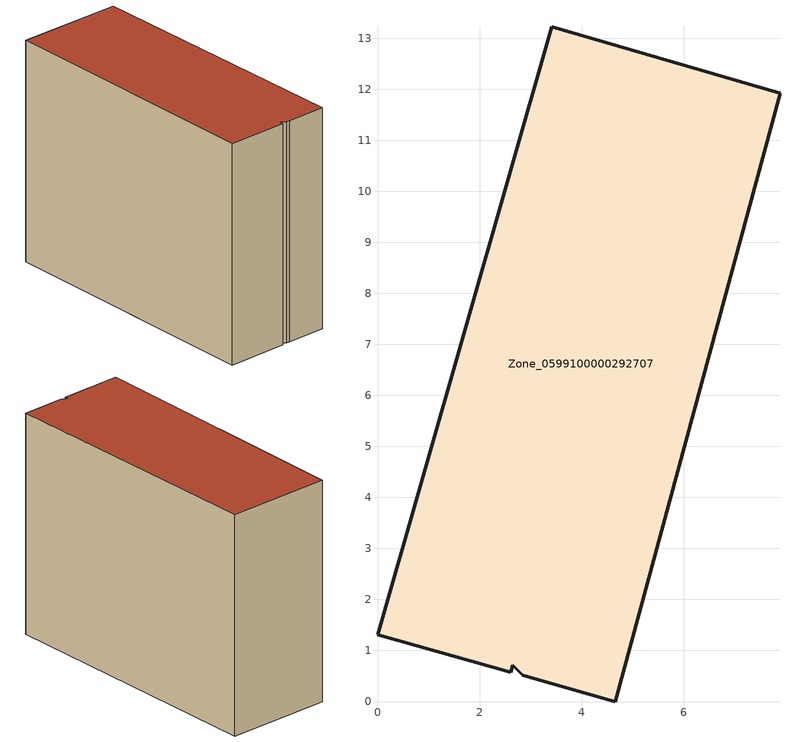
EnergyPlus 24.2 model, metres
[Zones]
Zone_0599100000292707
 floor ground (C_G): 2.85,0.52 2.65,0.71 2.61,0.57 0,1.31 3.42,13.23 7.89,11.92 4.66,0 2.98,0.47 z0
 wall outside (C_F): 4.66,0 7.89,11.92 3.42,13.23 0,1.31 2.61,0.57 2.65,0.71 2.85,0.52 2.98,0.47 4.66,0 z0:9.89
 roof outside (C_R): 2.65,0.71 2.85,0.52 2.98,0.47 4.66,0 7.89,11.92 3.42,13.23 0,1.31 2.61,0.57 z9.89
[BUILDING]
Pand.0599100000292707: North Axis=0; Terrain=City; Loads Convergence Tolerance Value=0.04; Temperature Convergence Tolerance Value=0.4; Solar Distribution=FullExterior; Maximum Number of Warmup Days=25; Minimum Number of Warmup Days=1
[Site:Location]
Rotterdam.The.Hague.AP_ZH_NLD Design_Conditions: Latitude=51.96; Longitude=4.45; Time Zone=1; Elevation=-4.5
[SITE:GROUNDTEMPERATURE:BUILDINGSURFACE]
18, 18, 18, 18, 18, 18, 18, 18, 18, 18, 18, 18
[MATERIAL] Thermal Absorptance=0.9; Solar Absorptance=0.7; Visible Absorptance=0.7
Name | Roughness | Thickness | Conductivity | Density | Specific Heat
G.TI.1946 | MediumSmooth | 0.15 | 1 | 540 | 1210
F.TI.1946 | Rough | 0.3 | 0.857143 | 1920 | 840
R.TI.1946 | MediumRough | 0.2 | 0.1 | 1500 | 1000
[CONSTRUCTION]
C_G: G.TI.1946
C_F: F.TI.1946
C_R: R.TI.1946
[ZONE]
Zone_0599100000292707: Type=1; Multiplier=1; Ceiling Height=Autocalculate; Volume=Autocalculate; Floor Area=autocalculate; Part of Total Floor Area=Yes
[ZONEINFILTRATION:DESIGNFLOWRATE]
Infil_Zone_0599100000292707: Zone or ZoneList or Space or SpaceList=Zone_0599100000292707; Schedule=AlwaysOn; Design Flow Rate Calculation Method=Flow/Area; Flow Rate per Floor Area=0.003; Constant Term Coefficient=1; Temperature Term Coefficient=0; Velocity Term Coefficient=0; Velocity Squared Term Coefficient=0
[HVACTEMPLATE:ZONE:IDEALLOADSAIRSYSTEM]
Zone_0599100000292707: Maximum Heating Supply Air Temperature=50; Minimum Cooling Supply Air Temperature=13; Maximum Heating Supply Air Humidity Ratio=0.0156; Minimum Cooling Supply Air Humidity Ratio=0.0077; Heating Limit=NoLimit; Cooling Limit=NoLimit; Dehumidification Control Type=ConstantSensibleHeatRatio; Cooling Sensible Heat Ratio=0.7; Dehumidification Setpoint=60; Humidification Control Type=None; Humidification Setpoint=30; Outdoor Air Method=None; Outdoor Air Flow Rate per Person=0.00944; Outdoor Air Flow Rate per Zone Floor Area=0; Outdoor Air Flow Rate per Zone=0; Demand Controlled Ventilation Type=None; Outdoor Air Economizer Type=NoEconomizer; Heat Recovery Type=None; Sensible Heat Recovery Effectiveness=0.7; Latent Heat Recovery Effectiveness=0.65
[ZONECONTROL:THERMOSTAT]
ThermostatControl_Zone_0599100000292707: Zone or ZoneList=Zone_0599100000292707; Control Type Schedule=DualSetpointControlType; Control 1=Thermostat_Zone_0599100000292707; Temperature Difference Between Cutout And Setpoint=0
[THERMOSTATSETPOINT:DUALSETPOINT]
Thermostat_Zone_0599100000292707: Heating Setpoint Temperature Schedule=HeatingSetpoint_Zone_0599100000292707; Cooling Setpoint Temperature Schedule=CoolingSetpoint_Zone_0599100000292707
[SCHEDULE:COMPACT]
HeatingSetpoint_Zone_0599100000292707: Through: 12/31, For: AllDays, Until: 24:00, 21
CoolingSetpoint_Zone_0599100000292707: Through: 12/31, For: AllDays, Until: 24:00, 24
DualSetpointControlType: Through: 12/31, For: AllDays, Until: 24:00, 4
AlwaysOn: Through: 12/31, For: AllDays, Until: 24:00, 1
